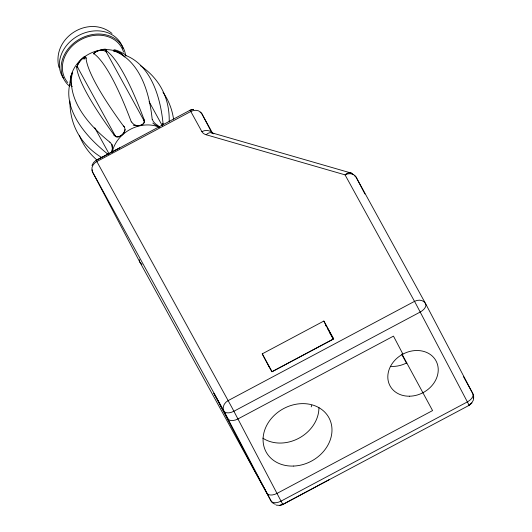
<?xml version="1.0" encoding="UTF-8"?>
<svg xmlns="http://www.w3.org/2000/svg" width="532" height="532" viewBox="0 0 532 532"><rect width="100%" height="100%" fill="white"/><g stroke="black" fill="none" stroke-linecap="round" stroke-linejoin="round"><path stroke-width="0.8" d="M473.733 396.732L473.374 400.071L471.744 403.037L469.158 405.317L282.778 504.396M69.812 83.245L70.929 76.541L72.172 72.957M69.519 84.98L71.394 85.22L72.186 86.663M111.727 152.391L112.372 148.175L111.381 144.192M91.95 165.479L93.572 162.513L96.159 160.232L119.727 147.856M125.505 55.288L124.528 56.924A6.544 2.095 30.9 0 0 118.975 52.382A6.544 2.095 30.9 0 0 113.582 51.338M162.34 125.858A6.544 2.095 30.9 0 0 162.147 125.412L163.125 123.776M276.128 505.094L279.493 505.4L282.825 504.536L329.328 479.605M96.245 160.431L190.097 110.217L193.429 109.346M262.243 353.853L323.842 321.055L333.657 338.924L272.058 371.722L262.243 353.853L268.913 366.561M279.493 505.4L282.838 504.549L232.205 408.037L96.192 160.318M193.402 109.359L190.097 110.23L201.881 131.63A17.45 9.709 -27.7 0 0 206.183 134.756L345.049 174.855A8.725 7.249 -28.8 0 1 356.114 177.176L425.6 303.679L472.775 393.534A8.725 7.249 -28.8 0 1 473.194 398.428M69.572 85.127A194.692 86.623 13.3 0 0 107.171 153.595L109.013 153.708A6.544 2.188 -86.8 0 0 109.14 153.928M351.539 173.159L212.674 133.06M117.04 51.524L117.379 51.657M108.255 154.3L107.112 153.602M111.993 33.443C88.452 14.258 51.424 37.938 58.952 67.384M76.508 66.513L77.798 67.631L115.417 136.119A6.544 3.478 -49.1 0 0 120.631 135.906A6.544 3.478 -49.1 0 0 125.093 129.422M123.55 126.177L124.408 126.922M115.417 136.119L114.127 135.002A194.692 31.86 46.9 0 1 76.561 66.567M282.825 504.536L282.545 504.05M468.985 405.018L469.171 405.331L416.15 304.344L345.049 174.855A8.725 6.271 -73.9 0 1 353.401 174.722M325.431 324.859L326.236 326.269M327.858 329.089L333.517 338.957L271.918 371.755L268.347 365.531M463.591 376.809L472.775 393.534A8.725 4.854 -27.7 0 1 467.409 401.886L281.076 501.104A8.725 4.854 -27.7 0 1 271.041 500.951L139.723 261.877L92.548 172.016A8.725 4.854 -27.7 0 1 92.295 169.768M401.933 354.013L432.569 410.584L277.032 493.403A8.725 4.854 -27.7 0 1 266.998 493.244L252.979 467.721L213.891 393.268L227.909 418.797A8.725 4.854 -27.7 0 0 237.944 418.95L393.481 336.131L402.917 354.106M401.979 354.897L406.747 363.575M332.892 338.153L329.388 331.775L332.833 338.339M212.561 133.233L201.887 113.801A8.725 4.854 -27.7 0 0 200.112 112.358M149.08 101.625L162.147 125.412M106.294 50.653L106.486 52.355L144.106 120.844A6.544 3.445 -6.4 0 1 141.113 125.007A6.544 3.445 -6.4 0 1 133.219 125.093M94.756 127.753L109.013 153.708M364.939 193.981L356.114 177.176A8.725 4.854 -27.7 0 0 354.445 175.779M323.842 321.055L330.884 334.468M210.705 130.599L201.887 113.801A8.725 7.249 -28.8 0 0 190.815 111.481L96.877 161.502A8.725 7.249 -28.8 0 0 92.548 172.016L223.866 411.09L271.041 500.951A8.725 7.249 -28.8 0 0 275.39 504.216M211.477 132.062L212.241 133.525M72.266 72.957L72.192 73.709A194.692 86.623 13.3 0 0 109.871 142.19M143.913 119.141L144.106 120.844M318.921 407.545A34.893 28.994 -28.8 0 1 299.157 438.069A34.893 28.994 -28.8 0 1 262.828 438.142M162.998 92.275A194.692 108.309 -27.7 0 1 173.538 119.082M140.654 65.835A194.692 108.309 -27.7 0 1 169.203 121.429M114.606 51.185A194.692 88.618 -69 0 1 152.205 119.647M115.856 51.504A6.743 0.412 13.9 0 1 118.051 51.956M125.479 55.361A194.692 88.618 -69 0 1 163.085 123.823M113.801 50.048A6.736 0.978 25.3 0 1 119.574 51.564A6.736 0.978 25.3 0 1 125.998 55.547M159.793 127.268A6.77 3.591 51.1 0 1 158.736 126.935M162.626 123.577A6.77 3.591 51.1 0 1 162.752 125.133M159.42 126.842A6.544 2.095 30.9 0 1 152.824 123.072M158.283 125.658A6.736 3.212 37.1 0 1 152.485 119.687M93.778 53.513A6.677 1.45 -19.8 0 1 102.437 49.509A6.677 1.45 -19.8 0 1 105.13 50.859M93.765 53.599A194.692 35.079 77.1 0 1 131.364 122.061M106.307 50.726A194.692 35.079 77.1 0 1 143.913 119.188M93.725 53.991A6.544 3.445 -6.4 0 1 99.63 50.394A6.544 3.445 -6.4 0 1 106.486 52.355M143.753 119.181A6.677 5.027 13.8 0 1 140.322 125.572A6.677 5.027 13.8 0 1 131.637 121.954M77.406 65.576A6.677 1.124 -53.9 0 1 83.305 57.416A6.677 1.124 -53.9 0 1 84.003 59.311M123.59 126.204A194.692 31.86 46.9 0 1 85.985 57.742M77.798 67.631A6.544 3.478 -49.1 0 1 80.093 60.701A6.544 3.478 -49.1 0 1 86.517 58.074M123.657 126.071A6.677 5.42 -41 0 1 122.619 134.563A6.677 5.42 -41 0 1 113.921 135.195M71.394 85.22A6.544 2.188 -86.8 0 1 70.65 78.337A6.544 2.188 -86.8 0 1 72.738 73.05M109.825 142.164A6.896 4.602 89.5 0 1 111.421 144.152M112.398 144.598A6.544 2.188 -86.8 0 1 111.713 152.531M101.559 157.445A194.692 108.309 -27.7 0 1 69.911 101.073M96.831 159.926A194.692 108.309 -27.7 0 1 79.308 135.288M158.616 126.443A9.33 3.924 34.7 0 1 158.283 126.317M69.778 83.85A6.743 0.333 -84.1 0 1 69.486 85.426M112.192 152.358A32.279 26.819 -28.8 0 1 159.374 127.228M63.667 78.543A33.583 27.91 -28.8 0 1 79.468 35.065A33.583 27.91 -28.8 0 1 123.038 48.465M69.599 86.264A33.583 27.91 -28.8 0 1 80.139 38.829A33.583 27.91 -28.8 0 1 125.638 55.694M70.317 81.742A32.279 26.819 -28.8 0 1 88.944 54.058A32.279 26.819 -28.8 0 1 122.147 54.144M67.717 82.573A32.279 26.819 -28.8 0 1 80.658 39.78A32.279 26.819 -28.8 0 1 123.57 52.109M201.881 131.63A8.725 7.249 -28.8 0 1 212.68 133.479M139.47 259.623A8.725 4.854 -27.7 0 0 139.723 261.877A8.725 7.249 -28.8 0 0 141.951 264.251M206.183 134.756A8.725 6.271 -73.9 0 1 213.864 133.871M406.774 362.837A26.168 21.746 -28.8 0 1 390.548 366.335M311.752 405.311A35.764 29.719 -28.8 0 1 311.193 406.88M471.724 403.043L469.111 405.178L471.744 403.037M414.528 301.358L228.195 400.576A8.725 7.249 -28.8 0 0 223.866 411.09A8.725 4.854 -27.7 0 0 233.9 411.249L420.233 312.031A8.725 4.854 -27.7 0 0 425.6 303.679A8.725 7.249 -28.8 0 0 414.528 301.358M409.314 396.207A26.168 21.746 -28.8 0 0 436.473 361.767A26.168 21.746 -28.8 0 0 393.281 362.099A26.168 21.746 -28.8 0 0 409.314 396.207M293.711 466.052A35.764 29.719 -28.8 0 0 329.095 418.046A35.764 29.719 -28.8 0 0 269.777 420.473A35.764 29.719 -28.8 0 0 293.711 466.052"/></g></svg>
